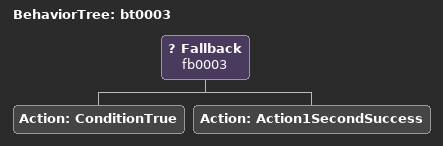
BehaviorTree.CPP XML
<root>

  <BehaviorTree ID="bt0003">
    <Fallback name="fb0003">
      <Action ID="ConditionTrue" />
      <Action ID="Action1SecondSuccess" />
    </Fallback>
  </BehaviorTree>

</root>
